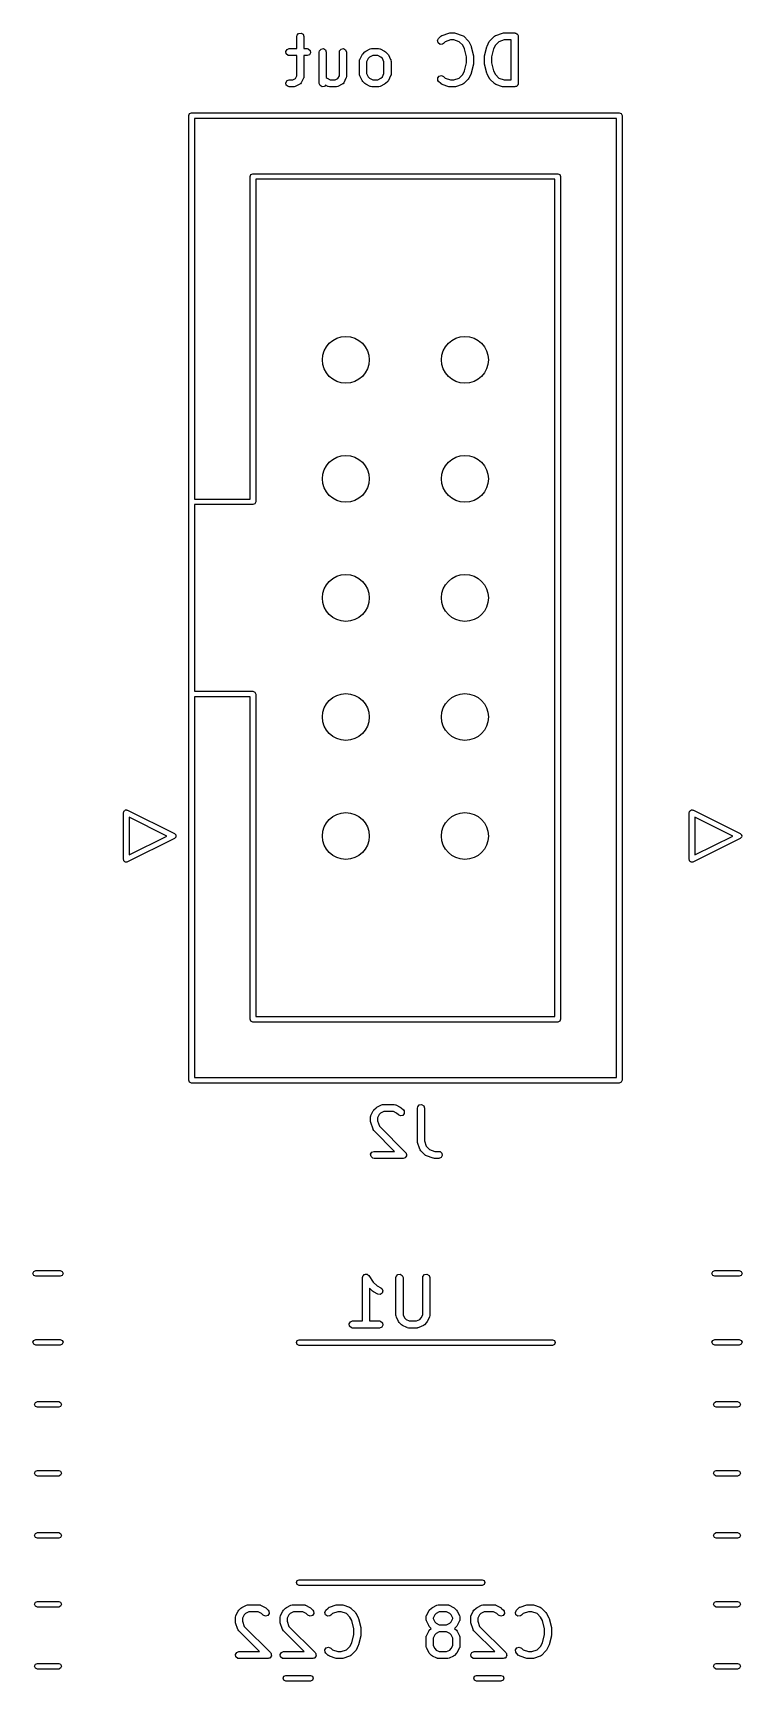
# Model space of a CAD drawing. Extents: x 65 to 231, y -134 to -59.
# Drawn here: x 162.24 to 177.36, y -95.5 to -60.34 of the extents above; entities that cross this region are included whole.
import ezdxf

# ---------------------------------------------------------------- set-up
doc = ezdxf.new("R2010")
doc.units = 0
doc.layers.add('BLACK', color=7, linetype='CONTINUOUS')

msp = doc.modelspace()

# ---------------------------------------------------------------- linework, layer by layer
at = {"layer": 'BLACK', "linetype": 'CONTINUOUS'}
for p, q in [((167.867, -60.4124), (167.871, -60.3867)), ((167.867, -60.6707), (167.867, -60.4124)), ((167.871, -60.3867), (167.904, -60.3474)), ((167.904, -60.3474), (167.955, -60.3385)), ((167.955, -60.3385), (167.999, -60.3642)), ((167.999, -60.3642), (168.017, -60.4124)), ((168.017, -60.4124), (168.017, -60.6707)), ((170.867, -60.5011), (170.889, -60.4546)), ((170.889, -60.4546), (170.936, -60.407)), ((170.936, -60.407), (170.958, -60.392)), ((170.958, -60.392), (170.962, -60.3916)), ((170.962, -60.3916), (170.966, -60.3888)), ((170.966, -60.3888), (171.109, -60.3412)), ((171.109, -60.3412), (171.131, -60.3379)), ((171.131, -60.3379), (171.132, -60.3374)), ((171.132, -60.3374), (171.228, -60.3374)), ((171.228, -60.3374), (171.25, -60.3413)), ((171.25, -60.3413), (171.251, -60.3412)), ((171.251, -60.3412), (171.394, -60.3888)), ((171.394, -60.3888), (171.417, -60.4013)), ((171.417, -60.4013), (171.419, -60.4051)), ((171.419, -60.4051), (171.424, -60.407)), ((171.424, -60.407), (171.519, -60.5022)), ((171.984, -60.5022), (172.079, -60.407)), ((172.079, -60.407), (172.101, -60.392)), ((172.101, -60.392), (172.105, -60.3916)), ((172.105, -60.3916), (172.109, -60.3888)), ((172.109, -60.3888), (172.252, -60.3412)), ((172.252, -60.3412), (172.274, -60.3379)), ((172.274, -60.3379), (172.275, -60.3374)), ((172.275, -60.3374), (172.513, -60.3374)), ((172.513, -60.3374), (172.523, -60.3391)), ((172.523, -60.3391), (172.526, -60.3385)), ((172.526, -60.3385), (172.529, -60.3402)), ((172.529, -60.3402), (172.539, -60.3419)), ((172.539, -60.3419), (172.554, -60.3544)), ((172.554, -60.3544), (172.571, -60.3642)), ((172.571, -60.3642), (172.573, -60.3705)), ((172.573, -60.3705), (172.578, -60.3749)), ((172.578, -60.3749), (172.582, -60.3941)), ((172.582, -60.3941), (172.588, -60.4124)), ((172.588, -60.4124), (172.588, -61.4124)), ((167.63, -60.7327), (167.656, -60.6883)), ((167.639, -60.7832), (167.63, -60.7327)), ((167.678, -60.8162), (167.639, -60.7832)), ((167.656, -60.6883), (167.704, -60.6707)), ((167.704, -60.8207), (167.678, -60.8162)), ((167.704, -60.6707), (167.867, -60.6707)), ((167.867, -60.8207), (167.704, -60.8207)), ((167.867, -61.2518), (167.867, -60.8207)), ((168.017, -60.6707), (168.085, -60.6707)), ((168.085, -60.8207), (168.017, -60.8207)), ((168.017, -60.8207), (168.017, -61.2695)), ((168.085, -60.6707), (168.11, -60.6752)), ((168.133, -60.8032), (168.085, -60.8207)), ((168.11, -60.6752), (168.15, -60.7082)), ((168.159, -60.7587), (168.133, -60.8032)), ((168.15, -60.7082), (168.159, -60.7587)), ((168.343, -60.7457), (168.348, -60.7201)), ((168.343, -61.4124), (168.343, -60.7457)), ((168.348, -60.7201), (168.381, -60.6808)), ((168.381, -60.6808), (168.431, -60.6719)), ((168.431, -60.6719), (168.476, -60.6975)), ((168.476, -60.6975), (168.493, -60.7457)), ((168.493, -60.7457), (168.493, -61.2861)), ((168.772, -60.7457), (168.776, -60.7201)), ((168.772, -61.2518), (168.772, -60.7457)), ((168.776, -60.7201), (168.809, -60.6808)), ((168.809, -60.6808), (168.86, -60.6719)), ((168.86, -60.6719), (168.904, -60.6975)), ((168.904, -60.6975), (168.922, -60.7457)), ((168.922, -60.7457), (168.922, -61.2695)), ((169.208, -60.9026), (169.256, -60.8074)), ((169.256, -60.8074), (169.269, -60.7894)), ((169.269, -60.7894), (169.27, -60.7879)), ((169.27, -60.7879), (169.317, -60.7403)), ((169.317, -60.7403), (169.336, -60.7274)), ((169.336, -60.7274), (169.337, -60.7263)), ((169.337, -60.7263), (169.432, -60.6786)), ((169.483, -60.8207), (169.415, -60.855)), ((169.432, -60.6786), (169.457, -60.6712)), ((169.457, -60.6712), (169.462, -60.6722)), ((169.462, -60.6722), (169.466, -60.6707)), ((169.466, -60.6707), (169.609, -60.6707)), ((169.591, -60.8207), (169.483, -60.8207)), ((169.659, -60.855), (169.591, -60.8207)), ((169.609, -60.6707), (169.634, -60.6752)), ((169.634, -60.6752), (169.638, -60.6781)), ((169.638, -60.6781), (169.642, -60.6786)), ((169.642, -60.6786), (169.737, -60.7263)), ((169.737, -60.7263), (169.755, -60.7396)), ((169.755, -60.7396), (169.757, -60.7403)), ((169.757, -60.7403), (169.804, -60.7879)), ((169.804, -60.7879), (169.817, -60.8063)), ((169.817, -60.8063), (169.819, -60.8074)), ((169.819, -60.8074), (169.866, -60.9026)), ((170.88, -60.5506), (170.867, -60.5011)), ((170.922, -60.5801), (170.88, -60.5506)), ((170.974, -60.5756), (170.922, -60.5801)), ((170.995, -60.5607), (170.974, -60.5756)), ((171.03, -60.5256), (170.995, -60.5607)), ((171.145, -60.4874), (171.03, -60.5256)), ((171.215, -60.4874), (171.145, -60.4874)), ((171.33, -60.5256), (171.215, -60.4874)), ((171.404, -60.5997), (171.33, -60.5256)), ((171.443, -60.6767), (171.404, -60.5997)), ((171.486, -60.8502), (171.443, -60.6767)), ((171.519, -60.5022), (171.532, -60.5206)), ((171.532, -60.5206), (171.533, -60.5217)), ((171.533, -60.5217), (171.58, -60.6169)), ((171.58, -60.6169), (171.584, -60.6293)), ((171.584, -60.6293), (171.586, -60.6323)), ((171.586, -60.6323), (171.634, -60.8228)), ((171.634, -60.8228), (171.635, -60.8377)), ((171.869, -60.8228), (171.917, -60.6323)), ((171.87, -60.8262), (171.869, -60.8228)), ((171.917, -60.6323), (171.922, -60.6205)), ((171.922, -60.6169), (171.97, -60.5217)), ((171.922, -60.6205), (171.922, -60.6169)), ((171.97, -60.5217), (171.983, -60.5037)), ((171.983, -60.5037), (171.984, -60.5022)), ((172.06, -60.6767), (172.017, -60.8502)), ((172.099, -60.5997), (172.06, -60.6767)), ((172.173, -60.5256), (172.099, -60.5997)), ((172.287, -60.4874), (172.173, -60.5256)), ((172.438, -60.4874), (172.287, -60.4874)), ((172.438, -61.3374), (172.438, -60.4874)), ((169.2, -60.9362), (169.205, -60.9105)), ((169.2, -61.2219), (169.2, -60.9362)), ((169.205, -60.9105), (169.208, -60.9071)), ((169.208, -60.9071), (169.208, -60.9026)), ((169.384, -60.8854), (169.35, -60.9539)), ((169.35, -60.9539), (169.35, -61.2042)), ((169.415, -60.855), (169.384, -60.8854)), ((169.69, -60.8854), (169.659, -60.855)), ((169.724, -60.9539), (169.69, -60.8854)), ((169.724, -61.2042), (169.724, -60.9539)), ((169.866, -60.9026), (169.874, -60.9276)), ((169.874, -60.9276), (169.873, -60.932)), ((169.873, -60.932), (169.874, -60.9362)), ((169.874, -60.9362), (169.874, -61.2219)), ((171.404, -61.2251), (171.443, -61.1481)), ((171.443, -61.1481), (171.486, -60.9746)), ((171.486, -60.9746), (171.486, -60.8502)), ((171.634, -61.002), (171.586, -61.1925)), ((171.636, -60.9838), (171.633, -60.9986)), ((171.633, -60.9986), (171.634, -61.002)), ((171.635, -60.8377), (171.636, -60.841)), ((171.636, -60.841), (171.636, -60.9838)), ((171.867, -60.841), (171.87, -60.8262)), ((171.867, -60.9838), (171.867, -60.841)), ((171.868, -60.9871), (171.867, -60.9838)), ((171.869, -61.002), (171.868, -60.9871)), ((171.917, -61.1925), (171.869, -61.002)), ((172.017, -60.8502), (172.017, -60.9746)), ((172.017, -60.9746), (172.06, -61.1481)), ((172.06, -61.1481), (172.099, -61.2251)), ((167.63, -61.3994), (167.656, -61.3549)), ((167.639, -61.4499), (167.63, -61.3994)), ((167.678, -61.4829), (167.639, -61.4499)), ((167.656, -61.3549), (167.704, -61.3374)), ((167.704, -61.4874), (167.678, -61.4829)), ((167.704, -61.3374), (167.781, -61.3374)), ((167.799, -61.4874), (167.704, -61.4874)), ((167.781, -61.3374), (167.838, -61.3089)), ((167.803, -61.4858), (167.799, -61.4874)), ((167.808, -61.4869), (167.803, -61.4858)), ((167.833, -61.4795), (167.808, -61.4869)), ((167.928, -61.4318), (167.833, -61.4795)), ((167.838, -61.3089), (167.867, -61.2518)), ((167.936, -61.4237), (167.928, -61.4318)), ((167.946, -61.4192), (167.936, -61.4237)), ((167.961, -61.3983), (167.946, -61.4192)), ((168.009, -61.3031), (167.961, -61.3983)), ((168.012, -61.2952), (168.009, -61.2986)), ((168.009, -61.2986), (168.009, -61.3031)), ((168.017, -61.2695), (168.012, -61.2952)), ((168.361, -61.4606), (168.343, -61.4124)), ((168.405, -61.4862), (168.361, -61.4606)), ((168.456, -61.4773), (168.405, -61.4862)), ((168.476, -61.4535), (168.456, -61.4773)), ((168.527, -61.4795), (168.476, -61.4535)), ((168.493, -61.2861), (168.51, -61.3031)), ((168.51, -61.3031), (168.579, -61.3374)), ((168.532, -61.48), (168.527, -61.4795)), ((168.535, -61.4829), (168.532, -61.48)), ((168.561, -61.4874), (168.535, -61.4829)), ((168.704, -61.4874), (168.561, -61.4874)), ((168.579, -61.3374), (168.686, -61.3374)), ((168.686, -61.3374), (168.743, -61.3089)), ((168.708, -61.4858), (168.704, -61.4874)), ((168.712, -61.4869), (168.708, -61.4858)), ((168.737, -61.4795), (168.712, -61.4869)), ((168.833, -61.4318), (168.737, -61.4795)), ((168.743, -61.3089), (168.772, -61.2518)), ((168.84, -61.4237), (168.833, -61.4318)), ((168.851, -61.4192), (168.84, -61.4237)), ((168.866, -61.3983), (168.851, -61.4192)), ((168.914, -61.3031), (168.866, -61.3983)), ((168.917, -61.2952), (168.914, -61.2986)), ((168.914, -61.2986), (168.914, -61.3031)), ((168.922, -61.2695), (168.917, -61.2952)), ((169.202, -61.2261), (169.2, -61.2219)), ((169.201, -61.2305), (169.202, -61.2261)), ((169.208, -61.2554), (169.201, -61.2305)), ((169.256, -61.3507), (169.208, -61.2554)), ((169.257, -61.3518), (169.256, -61.3507)), ((169.27, -61.3702), (169.257, -61.3518)), ((169.317, -61.4178), (169.27, -61.3702)), ((169.319, -61.4185), (169.317, -61.4178)), ((169.337, -61.4318), (169.319, -61.4185)), ((169.432, -61.4795), (169.337, -61.4318)), ((169.35, -61.2042), (169.384, -61.2727)), ((169.384, -61.2727), (169.415, -61.3031)), ((169.415, -61.3031), (169.483, -61.3374)), ((169.437, -61.48), (169.432, -61.4795)), ((169.44, -61.4829), (169.437, -61.48)), ((169.466, -61.4874), (169.44, -61.4829)), ((169.609, -61.4874), (169.466, -61.4874)), ((169.483, -61.3374), (169.591, -61.3374)), ((169.591, -61.3374), (169.659, -61.3031)), ((169.613, -61.4858), (169.609, -61.4874)), ((169.617, -61.4869), (169.613, -61.4858)), ((169.642, -61.4795), (169.617, -61.4869)), ((169.737, -61.4318), (169.642, -61.4795)), ((169.659, -61.3031), (169.69, -61.2727)), ((169.69, -61.2727), (169.724, -61.2042)), ((169.738, -61.4307), (169.737, -61.4318)), ((169.757, -61.4178), (169.738, -61.4307)), ((169.804, -61.3702), (169.757, -61.4178)), ((169.805, -61.3687), (169.804, -61.3702)), ((169.819, -61.3507), (169.805, -61.3687)), ((169.866, -61.2554), (169.819, -61.3507)), ((169.867, -61.251), (169.866, -61.2554)), ((169.87, -61.2476), (169.867, -61.251)), ((169.874, -61.2219), (169.87, -61.2476)), ((170.869, -61.2977), (170.899, -61.2557)), ((170.874, -61.3488), (170.869, -61.2977)), ((170.889, -61.3702), (170.874, -61.3488)), ((170.936, -61.4178), (170.889, -61.3702)), ((170.899, -61.2557), (170.948, -61.2424)), ((170.941, -61.4197), (170.936, -61.4178)), ((170.943, -61.4235), (170.941, -61.4197)), ((170.966, -61.4359), (170.943, -61.4235)), ((170.948, -61.2424), (170.995, -61.2641)), ((171.109, -61.4835), (170.966, -61.4359)), ((170.995, -61.2641), (171.03, -61.2992)), ((171.03, -61.2992), (171.145, -61.3374)), ((171.11, -61.4835), (171.109, -61.4835)), ((171.132, -61.4874), (171.11, -61.4835)), ((171.228, -61.4874), (171.132, -61.4874)), ((171.145, -61.3374), (171.215, -61.3374)), ((171.215, -61.3374), (171.33, -61.2992)), ((171.229, -61.4868), (171.228, -61.4874)), ((171.251, -61.4835), (171.229, -61.4868)), ((171.394, -61.4359), (171.251, -61.4835)), ((171.33, -61.2992), (171.404, -61.2251)), ((171.398, -61.4331), (171.394, -61.4359)), ((171.402, -61.4327), (171.398, -61.4331)), ((171.424, -61.4178), (171.402, -61.4327)), ((171.519, -61.3226), (171.424, -61.4178)), ((171.533, -61.3031), (171.519, -61.3211)), ((171.519, -61.3211), (171.519, -61.3226)), ((171.58, -61.2078), (171.533, -61.3031)), ((171.581, -61.2043), (171.58, -61.2078)), ((171.586, -61.1925), (171.581, -61.2043)), ((171.919, -61.1954), (171.917, -61.1925)), ((171.922, -61.2078), (171.919, -61.1954)), ((171.97, -61.3031), (171.922, -61.2078)), ((171.971, -61.3042), (171.97, -61.3031)), ((171.984, -61.3226), (171.971, -61.3042)), ((172.079, -61.4178), (171.984, -61.3226)), ((172.083, -61.4197), (172.079, -61.4178)), ((172.086, -61.4235), (172.083, -61.4197)), ((172.109, -61.4359), (172.086, -61.4235)), ((172.099, -61.2251), (172.173, -61.2992)), ((172.252, -61.4835), (172.109, -61.4359)), ((172.173, -61.2992), (172.287, -61.3374)), ((172.253, -61.4835), (172.252, -61.4835)), ((172.275, -61.4874), (172.253, -61.4835)), ((172.513, -61.4874), (172.275, -61.4874)), ((172.287, -61.3374), (172.438, -61.3374)), ((172.532, -61.4807), (172.513, -61.4874)), ((172.551, -61.4773), (172.532, -61.4807)), ((172.555, -61.4721), (172.551, -61.4773)), ((172.562, -61.4698), (172.555, -61.4721)), ((172.571, -61.453), (172.562, -61.4698)), ((172.584, -61.438), (172.571, -61.453)), ((172.586, -61.4283), (172.584, -61.438)), ((172.587, -61.4254), (172.586, -61.4283)), ((172.588, -61.4124), (172.587, -61.4221)), ((172.587, -61.4221), (172.587, -61.4254)), ((165.56, -62.1), (165.578, -62.0576)), ((165.56, -82.68), (165.56, -62.1)), ((165.578, -62.0576), (165.62, -62.04)), ((165.62, -62.04), (174.74, -62.04)), ((174.68, -62.16), (165.68, -62.16)), ((165.68, -62.16), (165.68, -70.28)), ((174.68, -82.62), (174.68, -62.16)), ((174.74, -62.04), (174.782, -62.0576)), ((174.782, -62.0576), (174.8, -62.1)), ((174.8, -62.1), (174.8, -82.68)), ((166.87, -63.4), (166.888, -63.3576)), ((166.87, -70.28), (166.87, -63.4)), ((166.888, -63.3576), (166.93, -63.34)), ((166.93, -63.34), (173.43, -63.34)), ((173.37, -63.46), (166.99, -63.46)), ((166.99, -63.46), (166.99, -70.34)), ((173.37, -81.32), (173.37, -63.46)), ((173.43, -63.34), (173.472, -63.3576)), ((173.472, -63.3576), (173.49, -63.4)), ((173.49, -63.4), (173.49, -81.38)), ((165.68, -70.28), (166.87, -70.28)), ((166.93, -70.4), (165.68, -70.4)), ((165.68, -70.4), (165.68, -74.38)), ((166.972, -70.3824), (166.93, -70.4)), ((166.99, -70.34), (166.972, -70.3824)), ((165.68, -74.38), (166.93, -74.38)), ((166.87, -74.5), (165.68, -74.5)), ((165.68, -74.5), (165.68, -82.62)), ((166.87, -81.38), (166.87, -74.5)), ((166.93, -74.38), (166.972, -74.3976)), ((166.972, -74.3976), (166.99, -74.44)), ((166.99, -74.44), (166.99, -81.32)), ((164.17, -76.97), (164.175, -76.9571)), ((164.17, -77.97), (164.17, -76.97)), ((164.175, -76.9571), (164.176, -76.9432)), ((164.176, -76.9432), (164.184, -76.9367)), ((164.184, -76.9367), (164.188, -76.9276)), ((164.188, -76.9276), (164.2, -76.9222)), ((164.2, -76.9222), (164.211, -76.9131)), ((164.211, -76.9131), (164.221, -76.9138)), ((164.221, -76.9138), (164.23, -76.91)), ((164.23, -76.91), (164.243, -76.9153)), ((164.243, -76.9153), (164.257, -76.9163)), ((164.257, -76.9163), (165.257, -77.4163)), ((176.235, -76.97), (176.24, -76.9571)), ((176.235, -77.97), (176.235, -76.97)), ((176.24, -76.9571), (176.241, -76.9432)), ((176.241, -76.9432), (176.249, -76.9367)), ((176.249, -76.9367), (176.253, -76.9276)), ((176.253, -76.9276), (176.265, -76.9222)), ((176.265, -76.9222), (176.276, -76.9131)), ((176.276, -76.9131), (176.286, -76.9138)), ((176.286, -76.9138), (176.295, -76.91)), ((176.295, -76.91), (176.308, -76.9153)), ((176.308, -76.9153), (176.322, -76.9163)), ((176.322, -76.9163), (177.322, -77.4163)), ((165.096, -77.47), (164.29, -77.0671)), ((164.29, -77.0671), (164.29, -77.8729)), ((177.161, -77.47), (176.355, -77.0671)), ((176.355, -77.0671), (176.355, -77.8729)), ((165.257, -77.5237), (164.257, -78.0237)), ((164.29, -77.8729), (165.096, -77.47)), ((165.257, -77.4163), (165.269, -77.4307)), ((165.269, -77.5093), (165.257, -77.5237)), ((165.269, -77.4307), (165.284, -77.4432)), ((165.284, -77.4968), (165.269, -77.5093)), ((165.284, -77.4432), (165.284, -77.4476)), ((165.284, -77.4476), (165.287, -77.451)), ((165.287, -77.489), (165.284, -77.4924)), ((165.284, -77.4924), (165.284, -77.4968)), ((165.287, -77.451), (165.286, -77.47)), ((165.286, -77.47), (165.287, -77.489)), ((177.322, -77.5237), (176.322, -78.0237)), ((176.355, -77.8729), (177.161, -77.47)), ((177.322, -77.4163), (177.334, -77.4307)), ((177.334, -77.5093), (177.322, -77.5237)), ((177.334, -77.4307), (177.349, -77.4432)), ((177.349, -77.4968), (177.334, -77.5093)), ((177.349, -77.4432), (177.349, -77.4476)), ((177.349, -77.4476), (177.352, -77.451)), ((177.352, -77.489), (177.349, -77.4924)), ((177.349, -77.4924), (177.349, -77.4968)), ((177.352, -77.451), (177.351, -77.47)), ((177.351, -77.47), (177.352, -77.489)), ((164.175, -77.9829), (164.17, -77.97)), ((164.176, -77.9968), (164.175, -77.9829)), ((164.184, -78.0033), (164.176, -77.9968)), ((164.188, -78.0124), (164.184, -78.0033)), ((164.2, -78.0178), (164.188, -78.0124)), ((164.211, -78.0269), (164.2, -78.0178)), ((164.221, -78.0262), (164.211, -78.0269)), ((164.23, -78.03), (164.221, -78.0262)), ((164.243, -78.0247), (164.23, -78.03)), ((164.257, -78.0237), (164.243, -78.0247)), ((176.24, -77.9829), (176.235, -77.97)), ((176.241, -77.9968), (176.24, -77.9829)), ((176.249, -78.0033), (176.241, -77.9968)), ((176.253, -78.0124), (176.249, -78.0033)), ((176.265, -78.0178), (176.253, -78.0124)), ((176.276, -78.0269), (176.265, -78.0178)), ((176.286, -78.0262), (176.276, -78.0269)), ((176.295, -78.03), (176.286, -78.0262)), ((176.308, -78.0247), (176.295, -78.03)), ((176.322, -78.0237), (176.308, -78.0247)), ((166.888, -81.4224), (166.87, -81.38)), ((166.93, -81.44), (166.888, -81.4224)), ((173.43, -81.44), (166.93, -81.44)), ((166.99, -81.32), (173.37, -81.32)), ((173.472, -81.4224), (173.43, -81.44)), ((173.49, -81.38), (173.472, -81.4224)), ((165.68, -82.62), (174.68, -82.62)), ((165.578, -82.7224), (165.56, -82.68)), ((165.62, -82.74), (165.578, -82.7224)), ((174.74, -82.74), (165.62, -82.74)), ((174.782, -82.7224), (174.74, -82.74)), ((174.8, -82.68), (174.782, -82.7224)), ((169.494, -83.3341), (169.507, -83.3161)), ((169.507, -83.3161), (169.508, -83.3146)), ((169.508, -83.3146), (169.556, -83.267)), ((169.556, -83.267), (169.574, -83.2541)), ((169.574, -83.2541), (169.575, -83.2529)), ((169.575, -83.2529), (169.67, -83.2053)), ((169.67, -83.2053), (169.695, -83.1979)), ((169.695, -83.1979), (169.7, -83.1989)), ((169.7, -83.1989), (169.704, -83.1974)), ((169.704, -83.1974), (169.942, -83.1974)), ((169.942, -83.1974), (169.968, -83.2019)), ((169.968, -83.2019), (169.971, -83.2048)), ((169.971, -83.2048), (169.975, -83.2053)), ((169.975, -83.2053), (170.071, -83.2529)), ((170.071, -83.2529), (170.089, -83.2663)), ((170.089, -83.2663), (170.09, -83.267)), ((170.09, -83.267), (170.138, -83.3146)), ((170.138, -83.3146), (170.153, -83.3359)), ((170.438, -83.2724), (170.443, -83.2467)), ((170.438, -83.9867), (170.438, -83.2724)), ((170.443, -83.2467), (170.476, -83.2074)), ((170.476, -83.2074), (170.526, -83.1985)), ((170.526, -83.1985), (170.571, -83.2242)), ((170.571, -83.2242), (170.588, -83.2724)), ((170.588, -83.2724), (170.588, -83.9745)), ((169.438, -83.4629), (169.443, -83.4372)), ((169.438, -83.5581), (169.438, -83.4629)), ((169.439, -83.5596), (169.438, -83.5581)), ((169.442, -83.5818), (169.439, -83.5596)), ((169.49, -83.7247), (169.442, -83.5818)), ((169.443, -83.4372), (169.446, -83.4338)), ((169.446, -83.4293), (169.494, -83.3341)), ((169.446, -83.4338), (169.446, -83.4293)), ((169.623, -83.412), (169.588, -83.4806)), ((169.588, -83.4806), (169.588, -83.5459)), ((169.588, -83.5459), (169.627, -83.6604)), ((169.653, -83.3816), (169.623, -83.412)), ((169.627, -83.6604), (170.185, -84.2193)), ((169.722, -83.3474), (169.653, -83.3816)), ((169.924, -83.3474), (169.722, -83.3474)), ((169.993, -83.3816), (169.924, -83.3474)), ((170.032, -83.4207), (169.993, -83.3816)), ((170.078, -83.4423), (170.032, -83.4207)), ((170.128, -83.4291), (170.078, -83.4423)), ((170.157, -83.387), (170.128, -83.4291)), ((170.153, -83.3359), (170.157, -83.387)), ((169.493, -83.7282), (169.49, -83.7247)), ((169.493, -83.7326), (169.493, -83.7282)), ((169.508, -83.754), (169.493, -83.7326)), ((169.951, -84.1974), (169.508, -83.754)), ((170.439, -83.9882), (170.438, -83.9867)), ((170.442, -84.0104), (170.439, -83.9882)), ((170.49, -84.1532), (170.442, -84.0104)), ((170.588, -83.9745), (170.627, -84.089)), ((169.439, -84.2594), (169.465, -84.2149)), ((169.448, -84.3099), (169.439, -84.2594)), ((169.488, -84.3429), (169.448, -84.3099)), ((169.465, -84.2149), (169.513, -84.1974)), ((169.513, -84.3474), (169.488, -84.3429)), ((169.513, -84.1974), (169.951, -84.1974)), ((170.132, -84.3474), (169.513, -84.3474)), ((170.154, -84.3397), (170.132, -84.3474)), ((170.175, -84.3338), (170.154, -84.3397)), ((170.177, -84.331), (170.175, -84.3338)), ((170.181, -84.3298), (170.177, -84.331)), ((170.192, -84.3103), (170.181, -84.3298)), ((170.185, -84.2193), (170.195, -84.2328)), ((170.205, -84.2918), (170.192, -84.3103)), ((170.195, -84.2328), (170.197, -84.2349)), ((170.197, -84.2349), (170.198, -84.2369)), ((170.198, -84.2369), (170.2, -84.2407)), ((170.2, -84.2407), (170.202, -84.2632)), ((170.202, -84.2632), (170.206, -84.2854)), ((170.206, -84.2854), (170.205, -84.2884)), ((170.205, -84.2884), (170.205, -84.2918)), ((170.493, -84.1568), (170.49, -84.1532)), ((170.493, -84.1612), (170.493, -84.1568)), ((170.508, -84.1826), (170.493, -84.1612)), ((170.603, -84.2778), (170.508, -84.1826)), ((170.607, -84.2797), (170.603, -84.2778)), ((170.61, -84.2835), (170.607, -84.2797)), ((170.632, -84.2959), (170.61, -84.2835)), ((170.627, -84.089), (170.697, -84.1592)), ((170.775, -84.3435), (170.632, -84.2959)), ((170.697, -84.1592), (170.811, -84.1974)), ((170.777, -84.3435), (170.775, -84.3435)), ((170.799, -84.3474), (170.777, -84.3435)), ((170.894, -84.3474), (170.799, -84.3474)), ((170.811, -84.1974), (170.894, -84.1974)), ((170.894, -84.1974), (170.92, -84.2019)), ((170.942, -84.3298), (170.894, -84.3474)), ((170.92, -84.2019), (170.959, -84.2349)), ((170.968, -84.2854), (170.942, -84.3298)), ((170.959, -84.2349), (170.968, -84.2854)), ((162.239, -86.801), (162.256, -86.7586)), ((162.256, -86.8434), (162.239, -86.801)), ((162.256, -86.7586), (162.299, -86.741)), ((162.299, -86.861), (162.256, -86.8434)), ((162.299, -86.741), (162.821, -86.741)), ((162.821, -86.741), (162.864, -86.7586)), ((162.864, -86.8434), (162.821, -86.861)), ((162.864, -86.7586), (162.881, -86.801)), ((162.881, -86.801), (162.864, -86.8434)), ((169.274, -86.8571), (169.29, -86.8421)), ((169.29, -86.8421), (169.304, -86.8254)), ((169.304, -86.8254), (169.308, -86.8247)), ((169.308, -86.8247), (169.311, -86.8217)), ((169.311, -86.8217), (169.333, -86.8203)), ((169.333, -86.8203), (169.354, -86.8165)), ((169.354, -86.8165), (169.358, -86.8187)), ((169.358, -86.8187), (169.362, -86.8184)), ((169.362, -86.8184), (169.38, -86.8313)), ((169.38, -86.8313), (169.399, -86.8422)), ((169.399, -86.8422), (169.4, -86.8462)), ((169.985, -86.8647), (170.018, -86.8254)), ((170.018, -86.8254), (170.069, -86.8165)), ((170.069, -86.8165), (170.113, -86.8422)), ((170.113, -86.8422), (170.13, -86.8904)), ((170.556, -86.8647), (170.589, -86.8254)), ((170.589, -86.8254), (170.64, -86.8165)), ((170.64, -86.8165), (170.684, -86.8422)), ((170.684, -86.8422), (170.702, -86.8904)), ((176.717, -86.801), (176.734, -86.7586)), ((176.734, -86.8434), (176.717, -86.801)), ((176.734, -86.7586), (176.777, -86.741)), ((176.777, -86.861), (176.734, -86.8434)), ((176.777, -86.741), (177.299, -86.741)), ((177.299, -86.741), (177.342, -86.7586)), ((177.342, -86.8434), (177.299, -86.861)), ((177.342, -86.7586), (177.359, -86.801)), ((177.359, -86.801), (177.342, -86.8434)), ((162.821, -86.861), (162.299, -86.861)), ((169.266, -86.8904), (169.271, -86.8647)), ((169.266, -87.8154), (169.266, -86.8904)), ((169.271, -86.8647), (169.273, -86.8614)), ((169.273, -86.8614), (169.274, -86.8571)), ((169.4, -86.8462), (169.404, -86.8488)), ((169.404, -86.8488), (169.495, -86.9855)), ((169.479, -87.1815), (169.416, -87.1191)), ((169.416, -87.1191), (169.416, -87.8154)), ((169.48, -87.1822), (169.479, -87.1815)), ((169.498, -87.1956), (169.48, -87.1822)), ((169.495, -86.9855), (169.576, -87.0668)), ((169.593, -87.2432), (169.498, -87.1956)), ((169.576, -87.0668), (169.66, -87.109)), ((169.66, -87.109), (169.681, -87.1245)), ((169.681, -87.1245), (169.702, -87.1716)), ((169.702, -87.1716), (169.687, -87.2208)), ((169.98, -86.8904), (169.985, -86.8647)), ((169.98, -87.6999), (169.98, -86.8904)), ((170.13, -86.8904), (170.13, -87.6822)), ((170.552, -86.8904), (170.556, -86.8647)), ((170.552, -87.6822), (170.552, -86.8904)), ((170.702, -86.8904), (170.702, -87.6999)), ((177.299, -86.861), (176.777, -86.861)), ((169.644, -87.249), (169.593, -87.2432)), ((169.687, -87.2208), (169.644, -87.249)), ((168.982, -87.8774), (169.007, -87.8329)), ((168.991, -87.9279), (168.982, -87.8774)), ((169.007, -87.8329), (169.055, -87.8154)), ((169.055, -87.8154), (169.266, -87.8154)), ((169.416, -87.8154), (169.627, -87.8154)), ((169.627, -87.8154), (169.653, -87.8199)), ((169.653, -87.8199), (169.692, -87.8529)), ((169.692, -87.8529), (169.701, -87.9034)), ((169.982, -87.7041), (169.98, -87.6999)), ((169.981, -87.7085), (169.982, -87.7041)), ((169.988, -87.7334), (169.981, -87.7085)), ((170.036, -87.8287), (169.988, -87.7334)), ((170.037, -87.8298), (170.036, -87.8287)), ((170.05, -87.8482), (170.037, -87.8298)), ((170.098, -87.8958), (170.05, -87.8482)), ((170.099, -87.8965), (170.098, -87.8958)), ((170.117, -87.9098), (170.099, -87.8965)), ((170.13, -87.6822), (170.165, -87.7507)), ((170.165, -87.7507), (170.195, -87.7811)), ((170.195, -87.7811), (170.264, -87.8154)), ((170.264, -87.8154), (170.419, -87.8154)), ((170.419, -87.8154), (170.487, -87.7811)), ((170.487, -87.7811), (170.518, -87.7507)), ((170.518, -87.7507), (170.552, -87.6822)), ((170.585, -87.8958), (170.566, -87.9087)), ((170.632, -87.8482), (170.585, -87.8958)), ((170.633, -87.8467), (170.632, -87.8482)), ((170.646, -87.8287), (170.633, -87.8467)), ((170.694, -87.7334), (170.646, -87.8287)), ((170.697, -87.7256), (170.694, -87.729)), ((170.694, -87.729), (170.694, -87.7334)), ((170.702, -87.6999), (170.697, -87.7256)), ((162.239, -88.271), (162.256, -88.2286)), ((162.256, -88.2286), (162.299, -88.211)), ((162.299, -88.211), (162.821, -88.211)), ((162.821, -88.211), (162.864, -88.2286)), ((162.864, -88.2286), (162.881, -88.271)), ((167.855, -88.278), (167.873, -88.2356)), ((167.873, -88.2356), (167.915, -88.218)), ((167.915, -88.218), (173.315, -88.218)), ((169.03, -87.9609), (168.991, -87.9279)), ((169.055, -87.9654), (169.03, -87.9609)), ((169.627, -87.9654), (169.055, -87.9654)), ((169.675, -87.9478), (169.627, -87.9654)), ((169.701, -87.9034), (169.675, -87.9478)), ((170.212, -87.9575), (170.117, -87.9098)), ((170.217, -87.958), (170.212, -87.9575)), ((170.22, -87.9609), (170.217, -87.958)), ((170.246, -87.9654), (170.22, -87.9609)), ((170.436, -87.9654), (170.246, -87.9654)), ((170.441, -87.9638), (170.436, -87.9654)), ((170.445, -87.9649), (170.441, -87.9638)), ((170.47, -87.9575), (170.445, -87.9649)), ((170.565, -87.9098), (170.47, -87.9575)), ((170.566, -87.9087), (170.565, -87.9098)), ((173.315, -88.218), (173.357, -88.2356)), ((173.357, -88.2356), (173.375, -88.278)), ((176.717, -88.271), (176.734, -88.2286)), ((176.734, -88.2286), (176.777, -88.211)), ((176.777, -88.211), (177.299, -88.211)), ((177.299, -88.211), (177.342, -88.2286)), ((177.342, -88.2286), (177.359, -88.271)), ((162.256, -88.3134), (162.239, -88.271)), ((162.299, -88.331), (162.256, -88.3134)), ((162.821, -88.331), (162.299, -88.331)), ((162.864, -88.3134), (162.821, -88.331)), ((162.881, -88.271), (162.864, -88.3134)), ((167.873, -88.3204), (167.855, -88.278)), ((167.915, -88.338), (167.873, -88.3204)), ((173.315, -88.338), (167.915, -88.338)), ((173.357, -88.3204), (173.315, -88.338)), ((173.375, -88.278), (173.357, -88.3204)), ((176.734, -88.3134), (176.717, -88.271)), ((176.777, -88.331), (176.734, -88.3134)), ((177.299, -88.331), (176.777, -88.331)), ((177.342, -88.3134), (177.299, -88.331)), ((177.359, -88.271), (177.342, -88.3134)), ((162.273, -89.595), (162.291, -89.5526)), ((162.291, -89.6374), (162.273, -89.595)), ((162.291, -89.5526), (162.333, -89.535)), ((162.333, -89.655), (162.291, -89.6374)), ((162.333, -89.535), (162.787, -89.535)), ((162.787, -89.655), (162.333, -89.655)), ((162.787, -89.535), (162.829, -89.5526)), ((162.829, -89.6374), (162.787, -89.655)), ((162.829, -89.5526), (162.847, -89.595)), ((162.847, -89.595), (162.829, -89.6374)), ((176.751, -89.595), (176.769, -89.5526)), ((176.769, -89.6374), (176.751, -89.595)), ((176.769, -89.5526), (176.811, -89.535)), ((176.811, -89.655), (176.769, -89.6374)), ((176.811, -89.535), (177.265, -89.535)), ((177.265, -89.655), (176.811, -89.655)), ((177.265, -89.535), (177.307, -89.5526)), ((177.307, -89.6374), (177.265, -89.655)), ((177.307, -89.5526), (177.325, -89.595)), ((177.325, -89.595), (177.307, -89.6374)), ((162.273, -91.065), (162.291, -91.0226)), ((162.291, -91.0226), (162.333, -91.005)), ((162.333, -91.005), (162.787, -91.005)), ((162.787, -91.005), (162.829, -91.0226)), ((162.829, -91.0226), (162.847, -91.065)), ((176.751, -91.065), (176.769, -91.0226)), ((176.769, -91.0226), (176.811, -91.005)), ((176.811, -91.005), (177.265, -91.005)), ((177.265, -91.005), (177.307, -91.0226)), ((177.307, -91.0226), (177.325, -91.065)), ((162.291, -91.1074), (162.273, -91.065)), ((162.333, -91.125), (162.291, -91.1074)), ((162.787, -91.125), (162.333, -91.125)), ((162.829, -91.1074), (162.787, -91.125)), ((162.847, -91.065), (162.829, -91.1074)), ((176.769, -91.1074), (176.751, -91.065)), ((176.811, -91.125), (176.769, -91.1074)), ((177.265, -91.125), (176.811, -91.125)), ((177.307, -91.1074), (177.265, -91.125)), ((177.325, -91.065), (177.307, -91.1074)), ((162.273, -92.389), (162.291, -92.3466)), ((162.291, -92.4314), (162.273, -92.389)), ((162.291, -92.3466), (162.333, -92.329)), ((162.333, -92.449), (162.291, -92.4314)), ((162.333, -92.329), (162.787, -92.329)), ((162.787, -92.449), (162.333, -92.449)), ((162.787, -92.329), (162.829, -92.3466)), ((162.829, -92.4314), (162.787, -92.449)), ((162.829, -92.3466), (162.847, -92.389)), ((162.847, -92.389), (162.829, -92.4314)), ((176.751, -92.389), (176.769, -92.3466)), ((176.769, -92.4314), (176.751, -92.389)), ((176.769, -92.3466), (176.811, -92.329)), ((176.811, -92.449), (176.769, -92.4314)), ((176.811, -92.329), (177.265, -92.329)), ((177.265, -92.449), (176.811, -92.449)), ((177.265, -92.329), (177.307, -92.3466)), ((177.307, -92.4314), (177.265, -92.449)), ((177.307, -92.3466), (177.325, -92.389)), ((177.325, -92.389), (177.307, -92.4314)), ((167.855, -93.398), (167.873, -93.3556)), ((167.873, -93.4404), (167.855, -93.398)), ((167.873, -93.3556), (167.915, -93.338)), ((167.915, -93.458), (167.873, -93.4404)), ((167.915, -93.338), (171.815, -93.338)), ((171.815, -93.458), (167.915, -93.458)), ((171.815, -93.338), (171.857, -93.3556)), ((171.857, -93.4404), (171.815, -93.458)), ((171.857, -93.3556), (171.875, -93.398)), ((171.875, -93.398), (171.857, -93.4404)), ((162.273, -93.859), (162.291, -93.8166)), ((162.291, -93.9014), (162.273, -93.859)), ((162.291, -93.8166), (162.333, -93.799)), ((162.333, -93.799), (162.787, -93.799)), ((162.787, -93.799), (162.829, -93.8166)), ((162.829, -93.8166), (162.847, -93.859)), ((162.847, -93.859), (162.829, -93.9014)), ((166.789, -93.8773), (166.814, -93.8699)), ((166.814, -93.8699), (166.818, -93.8709)), ((166.818, -93.8709), (166.823, -93.8694)), ((166.823, -93.8694), (167.061, -93.8694)), ((167.061, -93.8694), (167.086, -93.8739)), ((167.086, -93.8739), (167.09, -93.8768)), ((167.741, -93.8773), (167.766, -93.8699)), ((167.766, -93.8699), (167.771, -93.8709)), ((167.771, -93.8709), (167.775, -93.8694)), ((167.775, -93.8694), (168.013, -93.8694)), ((168.013, -93.8694), (168.039, -93.8739)), ((168.039, -93.8739), (168.042, -93.8768)), ((168.561, -93.9208), (168.704, -93.8732)), ((168.704, -93.8732), (168.726, -93.8699)), ((168.726, -93.8699), (168.727, -93.8694)), ((168.727, -93.8694), (168.823, -93.8694)), ((168.823, -93.8694), (168.845, -93.8733)), ((168.845, -93.8733), (168.846, -93.8732)), ((168.846, -93.8732), (168.989, -93.9208)), ((170.853, -93.8773), (170.878, -93.8699)), ((170.878, -93.8699), (170.882, -93.8709)), ((170.882, -93.8709), (170.887, -93.8694)), ((170.887, -93.8694), (171.077, -93.8694)), ((171.077, -93.8694), (171.103, -93.8739)), ((171.103, -93.8739), (171.106, -93.8768)), ((171.805, -93.8773), (171.83, -93.8699)), ((171.83, -93.8699), (171.835, -93.8709)), ((171.835, -93.8709), (171.839, -93.8694)), ((171.839, -93.8694), (172.077, -93.8694)), ((172.077, -93.8694), (172.103, -93.8739)), ((172.103, -93.8739), (172.106, -93.8768)), ((172.625, -93.9208), (172.768, -93.8732)), ((172.768, -93.8732), (172.79, -93.8699)), ((172.79, -93.8699), (172.791, -93.8694)), ((172.791, -93.8694), (172.887, -93.8694)), ((172.887, -93.8694), (172.909, -93.8733)), ((172.909, -93.8733), (172.91, -93.8732)), ((172.91, -93.8732), (173.053, -93.9208)), ((176.751, -93.859), (176.769, -93.8166)), ((176.769, -93.9014), (176.751, -93.859)), ((176.769, -93.8166), (176.811, -93.799)), ((176.811, -93.799), (177.265, -93.799)), ((177.265, -93.799), (177.307, -93.8166)), ((177.307, -93.8166), (177.325, -93.859)), ((177.325, -93.859), (177.307, -93.9014)), ((162.333, -93.919), (162.291, -93.9014)), ((162.787, -93.919), (162.333, -93.919)), ((162.829, -93.9014), (162.787, -93.919)), ((166.557, -94.1349), (166.562, -94.1092)), ((166.557, -94.2301), (166.557, -94.1349)), ((166.562, -94.1092), (166.564, -94.1058)), ((166.564, -94.1058), (166.565, -94.1013)), ((166.565, -94.1013), (166.613, -94.0061)), ((166.613, -94.0061), (166.626, -93.9881)), ((166.626, -93.9881), (166.627, -93.9866)), ((166.627, -93.9866), (166.674, -93.939)), ((166.674, -93.939), (166.693, -93.9261)), ((166.693, -93.9261), (166.694, -93.9249)), ((166.694, -93.9249), (166.789, -93.8773)), ((166.741, -94.084), (166.707, -94.1526)), ((166.707, -94.1526), (166.707, -94.2179)), ((166.707, -94.2179), (166.745, -94.3324)), ((166.772, -94.0536), (166.741, -94.084)), ((166.84, -94.0194), (166.772, -94.0536)), ((167.043, -94.0194), (166.84, -94.0194)), ((167.111, -94.0536), (167.043, -94.0194)), ((167.09, -93.8768), (167.094, -93.8773)), ((167.094, -93.8773), (167.189, -93.9249)), ((167.15, -94.0927), (167.111, -94.0536)), ((167.197, -94.1143), (167.15, -94.0927)), ((167.189, -93.9249), (167.207, -93.9383)), ((167.247, -94.1011), (167.197, -94.1143)), ((167.207, -93.9383), (167.209, -93.939)), ((167.209, -93.939), (167.257, -93.9866)), ((167.276, -94.059), (167.247, -94.1011)), ((167.257, -93.9866), (167.271, -94.0079)), ((167.271, -94.0079), (167.276, -94.059)), ((167.509, -94.1349), (167.514, -94.1092)), ((167.509, -94.2301), (167.509, -94.1349)), ((167.514, -94.1092), (167.517, -94.1058)), ((167.517, -94.1013), (167.565, -94.0061)), ((167.517, -94.1058), (167.517, -94.1013)), ((167.565, -94.0061), (167.578, -93.9881)), ((167.578, -93.9881), (167.579, -93.9866)), ((167.579, -93.9866), (167.627, -93.939)), ((167.627, -93.939), (167.645, -93.9261)), ((167.645, -93.9261), (167.646, -93.9249)), ((167.646, -93.9249), (167.741, -93.8773)), ((167.694, -94.084), (167.659, -94.1526)), ((167.659, -94.1526), (167.659, -94.2179)), ((167.659, -94.2179), (167.698, -94.3324)), ((167.724, -94.0536), (167.694, -94.084)), ((167.793, -94.0194), (167.724, -94.0536)), ((167.995, -94.0194), (167.793, -94.0194)), ((168.064, -94.0536), (167.995, -94.0194)), ((168.042, -93.8768), (168.047, -93.8773)), ((168.047, -93.8773), (168.142, -93.9249)), ((168.103, -94.0927), (168.064, -94.0536)), ((168.149, -94.1143), (168.103, -94.0927)), ((168.142, -93.9249), (168.16, -93.9383)), ((168.199, -94.1011), (168.149, -94.1143)), ((168.16, -93.9383), (168.161, -93.939)), ((168.161, -93.939), (168.209, -93.9866)), ((168.228, -94.059), (168.199, -94.1011)), ((168.209, -93.9866), (168.224, -94.0079)), ((168.224, -94.0079), (168.228, -94.059)), ((168.462, -94.0331), (168.484, -93.9866)), ((168.475, -94.0826), (168.462, -94.0331)), ((168.517, -94.1121), (168.475, -94.0826)), ((168.484, -93.9866), (168.531, -93.939)), ((168.569, -94.1076), (168.517, -94.1121)), ((168.531, -93.939), (168.553, -93.924)), ((168.553, -93.924), (168.557, -93.9236)), ((168.557, -93.9236), (168.561, -93.9208)), ((168.59, -94.0927), (168.569, -94.1076)), ((168.625, -94.0576), (168.59, -94.0927)), ((168.74, -94.0194), (168.625, -94.0576)), ((168.81, -94.0194), (168.74, -94.0194)), ((168.925, -94.0576), (168.81, -94.0194)), ((168.999, -94.1317), (168.925, -94.0576)), ((168.989, -93.9208), (169.012, -93.9333)), ((169.038, -94.2087), (168.999, -94.1317)), ((169.012, -93.9333), (169.014, -93.9371)), ((169.014, -93.9371), (169.018, -93.939)), ((169.018, -93.939), (169.114, -94.0342)), ((169.081, -94.3822), (169.038, -94.2087)), ((169.114, -94.0342), (169.127, -94.0526)), ((169.127, -94.0526), (169.128, -94.0537)), ((169.128, -94.0537), (169.175, -94.1489)), ((169.175, -94.1489), (169.179, -94.1613)), ((169.179, -94.1613), (169.181, -94.1643)), ((169.181, -94.1643), (169.229, -94.3548)), ((170.621, -94.1349), (170.626, -94.1092)), ((170.621, -94.1825), (170.621, -94.1349)), ((170.623, -94.1867), (170.621, -94.1825)), ((170.622, -94.191), (170.623, -94.1867)), ((170.629, -94.216), (170.622, -94.191)), ((170.626, -94.1092), (170.629, -94.1058)), ((170.629, -94.1013), (170.677, -94.0061)), ((170.629, -94.1058), (170.629, -94.1013)), ((170.677, -94.3113), (170.629, -94.216)), ((170.677, -94.0061), (170.69, -93.9881)), ((170.69, -93.9881), (170.691, -93.9866)), ((170.691, -93.9866), (170.738, -93.939)), ((170.738, -93.939), (170.757, -93.9261)), ((170.757, -93.9261), (170.758, -93.9249)), ((170.758, -93.9249), (170.853, -93.8773)), ((170.805, -94.084), (170.771, -94.1526)), ((170.771, -94.1526), (170.771, -94.1648)), ((170.771, -94.1648), (170.805, -94.2333)), ((170.836, -94.0536), (170.805, -94.084)), ((170.904, -94.0194), (170.836, -94.0536)), ((171.059, -94.0194), (170.904, -94.0194)), ((171.128, -94.0536), (171.059, -94.0194)), ((171.106, -93.8768), (171.111, -93.8773)), ((171.111, -93.8773), (171.206, -93.9249)), ((171.158, -94.084), (171.128, -94.0536)), ((171.193, -94.1526), (171.158, -94.084)), ((171.158, -94.2333), (171.193, -94.1648)), ((171.193, -94.1648), (171.193, -94.1526)), ((171.206, -93.9249), (171.224, -93.9383)), ((171.224, -93.9383), (171.225, -93.939)), ((171.225, -93.939), (171.273, -93.9866)), ((171.273, -93.9866), (171.286, -94.005)), ((171.286, -94.005), (171.287, -94.0061)), ((171.287, -94.0061), (171.335, -94.1013)), ((171.335, -94.216), (171.287, -94.3113)), ((171.335, -94.1013), (171.342, -94.1263)), ((171.338, -94.2081), (171.335, -94.2116)), ((171.335, -94.2116), (171.335, -94.216)), ((171.343, -94.1825), (171.338, -94.2081)), ((171.342, -94.1263), (171.341, -94.1306)), ((171.341, -94.1306), (171.343, -94.1349)), ((171.343, -94.1349), (171.343, -94.1825)), ((171.573, -94.1349), (171.578, -94.1092)), ((171.573, -94.2301), (171.573, -94.1349)), ((171.578, -94.1092), (171.581, -94.1058)), ((171.581, -94.1013), (171.629, -94.0061)), ((171.581, -94.1058), (171.581, -94.1013)), ((171.629, -94.0061), (171.642, -93.9881)), ((171.642, -93.9881), (171.643, -93.9866)), ((171.643, -93.9866), (171.691, -93.939)), ((171.691, -93.939), (171.709, -93.9261)), ((171.709, -93.9261), (171.71, -93.9249)), ((171.71, -93.9249), (171.805, -93.8773)), ((171.758, -94.084), (171.723, -94.1526)), ((171.723, -94.1526), (171.723, -94.2179)), ((171.723, -94.2179), (171.762, -94.3324)), ((171.788, -94.0536), (171.758, -94.084)), ((171.857, -94.0194), (171.788, -94.0536)), ((172.059, -94.0194), (171.857, -94.0194)), ((172.128, -94.0536), (172.059, -94.0194)), ((172.106, -93.8768), (172.111, -93.8773)), ((172.111, -93.8773), (172.206, -93.9249)), ((172.167, -94.0927), (172.128, -94.0536)), ((172.213, -94.1143), (172.167, -94.0927)), ((172.206, -93.9249), (172.224, -93.9383)), ((172.263, -94.1011), (172.213, -94.1143)), ((172.224, -93.9383), (172.225, -93.939)), ((172.225, -93.939), (172.273, -93.9866)), ((172.292, -94.059), (172.263, -94.1011)), ((172.273, -93.9866), (172.288, -94.0079)), ((172.288, -94.0079), (172.292, -94.059)), ((172.526, -94.0331), (172.548, -93.9866)), ((172.539, -94.0826), (172.526, -94.0331)), ((172.581, -94.1121), (172.539, -94.0826)), ((172.548, -93.9866), (172.595, -93.939)), ((172.633, -94.1076), (172.581, -94.1121)), ((172.595, -93.939), (172.617, -93.924)), ((172.617, -93.924), (172.621, -93.9236)), ((172.621, -93.9236), (172.625, -93.9208)), ((172.654, -94.0927), (172.633, -94.1076)), ((172.689, -94.0576), (172.654, -94.0927)), ((172.804, -94.0194), (172.689, -94.0576)), ((172.874, -94.0194), (172.804, -94.0194)), ((172.989, -94.0576), (172.874, -94.0194)), ((173.063, -94.1317), (172.989, -94.0576)), ((173.053, -93.9208), (173.076, -93.9333)), ((173.102, -94.2087), (173.063, -94.1317)), ((173.076, -93.9333), (173.078, -93.9371)), ((173.078, -93.9371), (173.082, -93.939)), ((173.082, -93.939), (173.178, -94.0342)), ((173.145, -94.3822), (173.102, -94.2087)), ((173.178, -94.0342), (173.191, -94.0526)), ((173.191, -94.0526), (173.192, -94.0537)), ((173.192, -94.0537), (173.239, -94.1489)), ((173.239, -94.1489), (173.243, -94.1613)), ((173.243, -94.1613), (173.245, -94.1643)), ((173.245, -94.1643), (173.293, -94.3548)), ((176.811, -93.919), (176.769, -93.9014)), ((177.265, -93.919), (176.811, -93.919)), ((177.307, -93.9014), (177.265, -93.919)), ((166.558, -94.2316), (166.557, -94.2301)), ((166.561, -94.2538), (166.558, -94.2316)), ((166.609, -94.3967), (166.561, -94.2538)), ((166.611, -94.4002), (166.609, -94.3967)), ((166.612, -94.4046), (166.611, -94.4002)), ((166.627, -94.426), (166.612, -94.4046)), ((167.07, -94.8694), (166.627, -94.426)), ((166.745, -94.3324), (167.304, -94.8913)), ((167.51, -94.2316), (167.509, -94.2301)), ((167.513, -94.2538), (167.51, -94.2316)), ((167.561, -94.3967), (167.513, -94.2538)), ((167.564, -94.4002), (167.561, -94.3967)), ((167.564, -94.4046), (167.564, -94.4002)), ((167.579, -94.426), (167.564, -94.4046)), ((168.022, -94.8694), (167.579, -94.426)), ((167.698, -94.3324), (168.257, -94.8913)), ((169.038, -94.6801), (169.081, -94.5066)), ((169.081, -94.5066), (169.081, -94.3822)), ((169.229, -94.534), (169.181, -94.7245)), ((169.231, -94.5158), (169.228, -94.5306)), ((169.228, -94.5306), (169.229, -94.534)), ((169.229, -94.3548), (169.23, -94.3697)), ((169.23, -94.3697), (169.231, -94.373)), ((169.231, -94.373), (169.231, -94.5158)), ((170.621, -94.5634), (170.626, -94.5378)), ((170.621, -94.7539), (170.621, -94.5634)), ((170.626, -94.5378), (170.629, -94.5343)), ((170.629, -94.5299), (170.677, -94.4346)), ((170.629, -94.5343), (170.629, -94.5299)), ((170.678, -94.3124), (170.677, -94.3113)), ((170.677, -94.4346), (170.69, -94.4166)), ((170.691, -94.3307), (170.678, -94.3124)), ((170.69, -94.4166), (170.691, -94.4152)), ((170.733, -94.373), (170.691, -94.3307)), ((170.691, -94.4152), (170.733, -94.373)), ((170.805, -94.5126), (170.771, -94.5811)), ((170.805, -94.2333), (170.836, -94.2637)), ((170.836, -94.4822), (170.805, -94.5126)), ((170.836, -94.2637), (170.904, -94.298)), ((170.904, -94.448), (170.836, -94.4822)), ((170.904, -94.298), (171.059, -94.298)), ((171.059, -94.448), (170.904, -94.448)), ((171.059, -94.298), (171.128, -94.2637)), ((171.128, -94.4822), (171.059, -94.448)), ((171.128, -94.2637), (171.158, -94.2333)), ((171.158, -94.5126), (171.128, -94.4822)), ((171.193, -94.5811), (171.158, -94.5126)), ((171.273, -94.3307), (171.231, -94.373)), ((171.231, -94.373), (171.273, -94.4152)), ((171.274, -94.3293), (171.273, -94.3307)), ((171.273, -94.4152), (171.286, -94.4335)), ((171.287, -94.3113), (171.274, -94.3293)), ((171.286, -94.4335), (171.287, -94.4346)), ((171.287, -94.4346), (171.335, -94.5299)), ((171.335, -94.5299), (171.342, -94.5549)), ((171.342, -94.5549), (171.341, -94.5592)), ((171.341, -94.5592), (171.343, -94.5634)), ((171.343, -94.5634), (171.343, -94.7539)), ((171.574, -94.2316), (171.573, -94.2301)), ((171.577, -94.2538), (171.574, -94.2316)), ((171.625, -94.3967), (171.577, -94.2538)), ((171.628, -94.4002), (171.625, -94.3967)), ((171.628, -94.4046), (171.628, -94.4002)), ((171.643, -94.426), (171.628, -94.4046)), ((172.086, -94.8694), (171.643, -94.426)), ((171.762, -94.3324), (172.321, -94.8913)), ((173.102, -94.6801), (173.145, -94.5066)), ((173.145, -94.5066), (173.145, -94.3822)), ((173.293, -94.534), (173.245, -94.7245)), ((173.295, -94.5158), (173.292, -94.5306)), ((173.292, -94.5306), (173.293, -94.534)), ((173.293, -94.3548), (173.294, -94.3697)), ((173.294, -94.3697), (173.295, -94.373)), ((173.295, -94.373), (173.295, -94.5158)), ((166.558, -94.9314), (166.584, -94.8869)), ((166.584, -94.8869), (166.632, -94.8694)), ((166.632, -94.8694), (167.07, -94.8694)), ((167.304, -94.8913), (167.314, -94.9048)), ((167.314, -94.9048), (167.316, -94.9069)), ((167.316, -94.9069), (167.316, -94.9089)), ((167.316, -94.9089), (167.319, -94.9127)), ((167.319, -94.9127), (167.321, -94.9352)), ((167.511, -94.9314), (167.536, -94.8869)), ((167.536, -94.8869), (167.584, -94.8694)), ((167.584, -94.8694), (168.022, -94.8694)), ((168.257, -94.8913), (168.266, -94.9048)), ((168.266, -94.9048), (168.268, -94.9069)), ((168.268, -94.9069), (168.269, -94.9089)), ((168.269, -94.9089), (168.271, -94.9127)), ((168.271, -94.9127), (168.273, -94.9352)), ((168.464, -94.8297), (168.494, -94.7877)), ((168.469, -94.8808), (168.464, -94.8297)), ((168.484, -94.9022), (168.469, -94.8808)), ((168.531, -94.9498), (168.484, -94.9022)), ((168.494, -94.7877), (168.543, -94.7744)), ((168.543, -94.7744), (168.59, -94.7961)), ((168.59, -94.7961), (168.625, -94.8312)), ((168.625, -94.8312), (168.74, -94.8694)), ((168.74, -94.8694), (168.81, -94.8694)), ((168.81, -94.8694), (168.925, -94.8312)), ((168.925, -94.8312), (168.999, -94.7571)), ((168.999, -94.7571), (169.038, -94.6801)), ((169.114, -94.8546), (169.018, -94.9498)), ((169.128, -94.8351), (169.114, -94.8531)), ((169.114, -94.8531), (169.114, -94.8546)), ((169.175, -94.7398), (169.128, -94.8351)), ((169.176, -94.7363), (169.175, -94.7398)), ((169.181, -94.7245), (169.176, -94.7363)), ((170.623, -94.7581), (170.621, -94.7539)), ((170.622, -94.7625), (170.623, -94.7581)), ((170.629, -94.7874), (170.622, -94.7625)), ((170.677, -94.8827), (170.629, -94.7874)), ((170.678, -94.8838), (170.677, -94.8827)), ((170.691, -94.9022), (170.678, -94.8838)), ((170.738, -94.9498), (170.691, -94.9022)), ((170.771, -94.5811), (170.771, -94.7362)), ((170.771, -94.7362), (170.805, -94.8047)), ((170.805, -94.8047), (170.836, -94.8351)), ((170.836, -94.8351), (170.904, -94.8694)), ((170.904, -94.8694), (171.059, -94.8694)), ((171.059, -94.8694), (171.128, -94.8351)), ((171.128, -94.8351), (171.158, -94.8047)), ((171.158, -94.8047), (171.193, -94.7362)), ((171.193, -94.7362), (171.193, -94.5811)), ((171.273, -94.9022), (171.225, -94.9498)), ((171.274, -94.9007), (171.273, -94.9022)), ((171.287, -94.8827), (171.274, -94.9007)), ((171.335, -94.7874), (171.287, -94.8827)), ((171.338, -94.7796), (171.335, -94.783)), ((171.335, -94.783), (171.335, -94.7874)), ((171.343, -94.7539), (171.338, -94.7796)), ((171.575, -94.9314), (171.6, -94.8869)), ((171.6, -94.8869), (171.648, -94.8694)), ((171.648, -94.8694), (172.086, -94.8694)), ((172.321, -94.8913), (172.33, -94.9048)), ((172.33, -94.9048), (172.332, -94.9069)), ((172.332, -94.9069), (172.333, -94.9089)), ((172.333, -94.9089), (172.335, -94.9127)), ((172.335, -94.9127), (172.337, -94.9352)), ((172.528, -94.8297), (172.558, -94.7877)), ((172.533, -94.8808), (172.528, -94.8297)), ((172.548, -94.9022), (172.533, -94.8808)), ((172.595, -94.9498), (172.548, -94.9022)), ((172.558, -94.7877), (172.607, -94.7744)), ((172.607, -94.7744), (172.654, -94.7961)), ((172.654, -94.7961), (172.689, -94.8312)), ((172.689, -94.8312), (172.804, -94.8694)), ((172.804, -94.8694), (172.874, -94.8694)), ((172.874, -94.8694), (172.989, -94.8312)), ((172.989, -94.8312), (173.063, -94.7571)), ((173.063, -94.7571), (173.102, -94.6801)), ((173.178, -94.8546), (173.082, -94.9498)), ((173.192, -94.8351), (173.178, -94.8531)), ((173.178, -94.8531), (173.178, -94.8546)), ((173.239, -94.7398), (173.192, -94.8351)), ((173.24, -94.7363), (173.239, -94.7398)), ((173.245, -94.7245), (173.24, -94.7363)), ((162.273, -95.183), (162.291, -95.1406)), ((162.291, -95.2254), (162.273, -95.183)), ((162.291, -95.1406), (162.333, -95.123)), ((162.333, -95.243), (162.291, -95.2254)), ((162.333, -95.123), (162.787, -95.123)), ((162.787, -95.243), (162.333, -95.243)), ((162.787, -95.123), (162.829, -95.1406)), ((162.829, -95.2254), (162.787, -95.243)), ((162.829, -95.1406), (162.847, -95.183)), ((162.847, -95.183), (162.829, -95.2254)), ((166.567, -94.9819), (166.558, -94.9314)), ((166.606, -95.0149), (166.567, -94.9819)), ((166.632, -95.0194), (166.606, -95.0149)), ((167.251, -95.0194), (166.632, -95.0194)), ((167.272, -95.0117), (167.251, -95.0194)), ((167.294, -95.0058), (167.272, -95.0117)), ((167.296, -95.003), (167.294, -95.0058)), ((167.299, -95.0018), (167.296, -95.003)), ((167.311, -94.9823), (167.299, -95.0018)), ((167.324, -94.9638), (167.311, -94.9823)), ((167.321, -94.9352), (167.325, -94.9574)), ((167.325, -94.9574), (167.323, -94.9604)), ((167.323, -94.9604), (167.324, -94.9638)), ((167.52, -94.9819), (167.511, -94.9314)), ((167.559, -95.0149), (167.52, -94.9819)), ((167.584, -95.0194), (167.559, -95.0149)), ((168.204, -95.0194), (167.584, -95.0194)), ((168.225, -95.0117), (168.204, -95.0194)), ((168.247, -95.0058), (168.225, -95.0117)), ((168.249, -95.003), (168.247, -95.0058)), ((168.252, -95.0018), (168.249, -95.003)), ((168.263, -94.9823), (168.252, -95.0018)), ((168.276, -94.9638), (168.263, -94.9823)), ((168.273, -94.9352), (168.277, -94.9574)), ((168.277, -94.9574), (168.276, -94.9604)), ((168.276, -94.9604), (168.276, -94.9638)), ((168.536, -94.9517), (168.531, -94.9498)), ((168.538, -94.9555), (168.536, -94.9517)), ((168.561, -94.9679), (168.538, -94.9555)), ((168.704, -95.0155), (168.561, -94.9679)), ((168.705, -95.0155), (168.704, -95.0155)), ((168.727, -95.0194), (168.705, -95.0155)), ((168.823, -95.0194), (168.727, -95.0194)), ((168.824, -95.0188), (168.823, -95.0194)), ((168.846, -95.0155), (168.824, -95.0188)), ((168.989, -94.9679), (168.846, -95.0155)), ((168.993, -94.9651), (168.989, -94.9679)), ((168.997, -94.9647), (168.993, -94.9651)), ((169.018, -94.9498), (168.997, -94.9647)), ((170.74, -94.9505), (170.738, -94.9498)), ((170.758, -94.9638), (170.74, -94.9505)), ((170.853, -95.0115), (170.758, -94.9638)), ((170.857, -95.012), (170.853, -95.0115)), ((170.861, -95.0149), (170.857, -95.012)), ((170.887, -95.0194), (170.861, -95.0149)), ((171.077, -95.0194), (170.887, -95.0194)), ((171.081, -95.0178), (171.077, -95.0194)), ((171.086, -95.0189), (171.081, -95.0178)), ((171.111, -95.0115), (171.086, -95.0189)), ((171.206, -94.9638), (171.111, -95.0115)), ((171.207, -94.9627), (171.206, -94.9638)), ((171.225, -94.9498), (171.207, -94.9627)), ((171.584, -94.9819), (171.575, -94.9314)), ((171.623, -95.0149), (171.584, -94.9819)), ((171.648, -95.0194), (171.623, -95.0149)), ((172.268, -95.0194), (171.648, -95.0194)), ((172.289, -95.0117), (172.268, -95.0194)), ((172.311, -95.0058), (172.289, -95.0117)), ((172.313, -95.003), (172.311, -95.0058)), ((172.316, -95.0018), (172.313, -95.003)), ((172.327, -94.9823), (172.316, -95.0018)), ((172.34, -94.9638), (172.327, -94.9823)), ((172.337, -94.9352), (172.341, -94.9574)), ((172.341, -94.9574), (172.34, -94.9604)), ((172.34, -94.9604), (172.34, -94.9638)), ((172.6, -94.9517), (172.595, -94.9498)), ((172.602, -94.9555), (172.6, -94.9517)), ((172.625, -94.9679), (172.602, -94.9555)), ((172.768, -95.0155), (172.625, -94.9679)), ((172.769, -95.0155), (172.768, -95.0155)), ((172.791, -95.0194), (172.769, -95.0155)), ((172.887, -95.0194), (172.791, -95.0194)), ((172.888, -95.0188), (172.887, -95.0194)), ((172.91, -95.0155), (172.888, -95.0188)), ((173.053, -94.9679), (172.91, -95.0155)), ((173.057, -94.9651), (173.053, -94.9679)), ((173.061, -94.9647), (173.057, -94.9651)), ((173.082, -94.9498), (173.061, -94.9647)), ((176.751, -95.183), (176.769, -95.1406)), ((176.769, -95.2254), (176.751, -95.183)), ((176.769, -95.1406), (176.811, -95.123)), ((176.811, -95.243), (176.769, -95.2254)), ((176.811, -95.123), (177.265, -95.123)), ((177.265, -95.243), (176.811, -95.243)), ((177.265, -95.123), (177.307, -95.1406)), ((177.307, -95.2254), (177.265, -95.243)), ((177.307, -95.1406), (177.325, -95.183)), ((177.325, -95.183), (177.307, -95.2254)), ((167.573, -95.437), (167.59, -95.3946)), ((167.59, -95.4794), (167.573, -95.437)), ((167.59, -95.3946), (167.633, -95.377)), ((167.633, -95.497), (167.59, -95.4794)), ((167.633, -95.377), (168.155, -95.377)), ((168.155, -95.497), (167.633, -95.497)), ((168.155, -95.377), (168.198, -95.3946)), ((168.198, -95.4794), (168.155, -95.497)), ((168.198, -95.3946), (168.215, -95.437)), ((168.215, -95.437), (168.198, -95.4794)), ((171.637, -95.437), (171.654, -95.3946)), ((171.654, -95.4794), (171.637, -95.437)), ((171.654, -95.3946), (171.697, -95.377)), ((171.697, -95.497), (171.654, -95.4794)), ((171.697, -95.377), (172.219, -95.377)), ((172.219, -95.497), (171.697, -95.497)), ((172.219, -95.377), (172.262, -95.3946)), ((172.262, -95.4794), (172.219, -95.497)), ((172.262, -95.3946), (172.279, -95.437)), ((172.279, -95.437), (172.262, -95.4794))]:
    msp.add_line(p, q, dxfattribs=at)
at = {"layer": 'BLACK'}
for centre in [(168.91, -67.31), (171.45, -67.31), (168.91, -69.85), (171.45, -69.85), (168.91, -72.39), (171.45, -72.39), (168.91, -74.93), (171.45, -74.93), (168.91, -77.47), (171.45, -77.47)]:
    msp.add_circle(centre, 0.5, dxfattribs=at)

doc.saveas('drawing.dxf')
